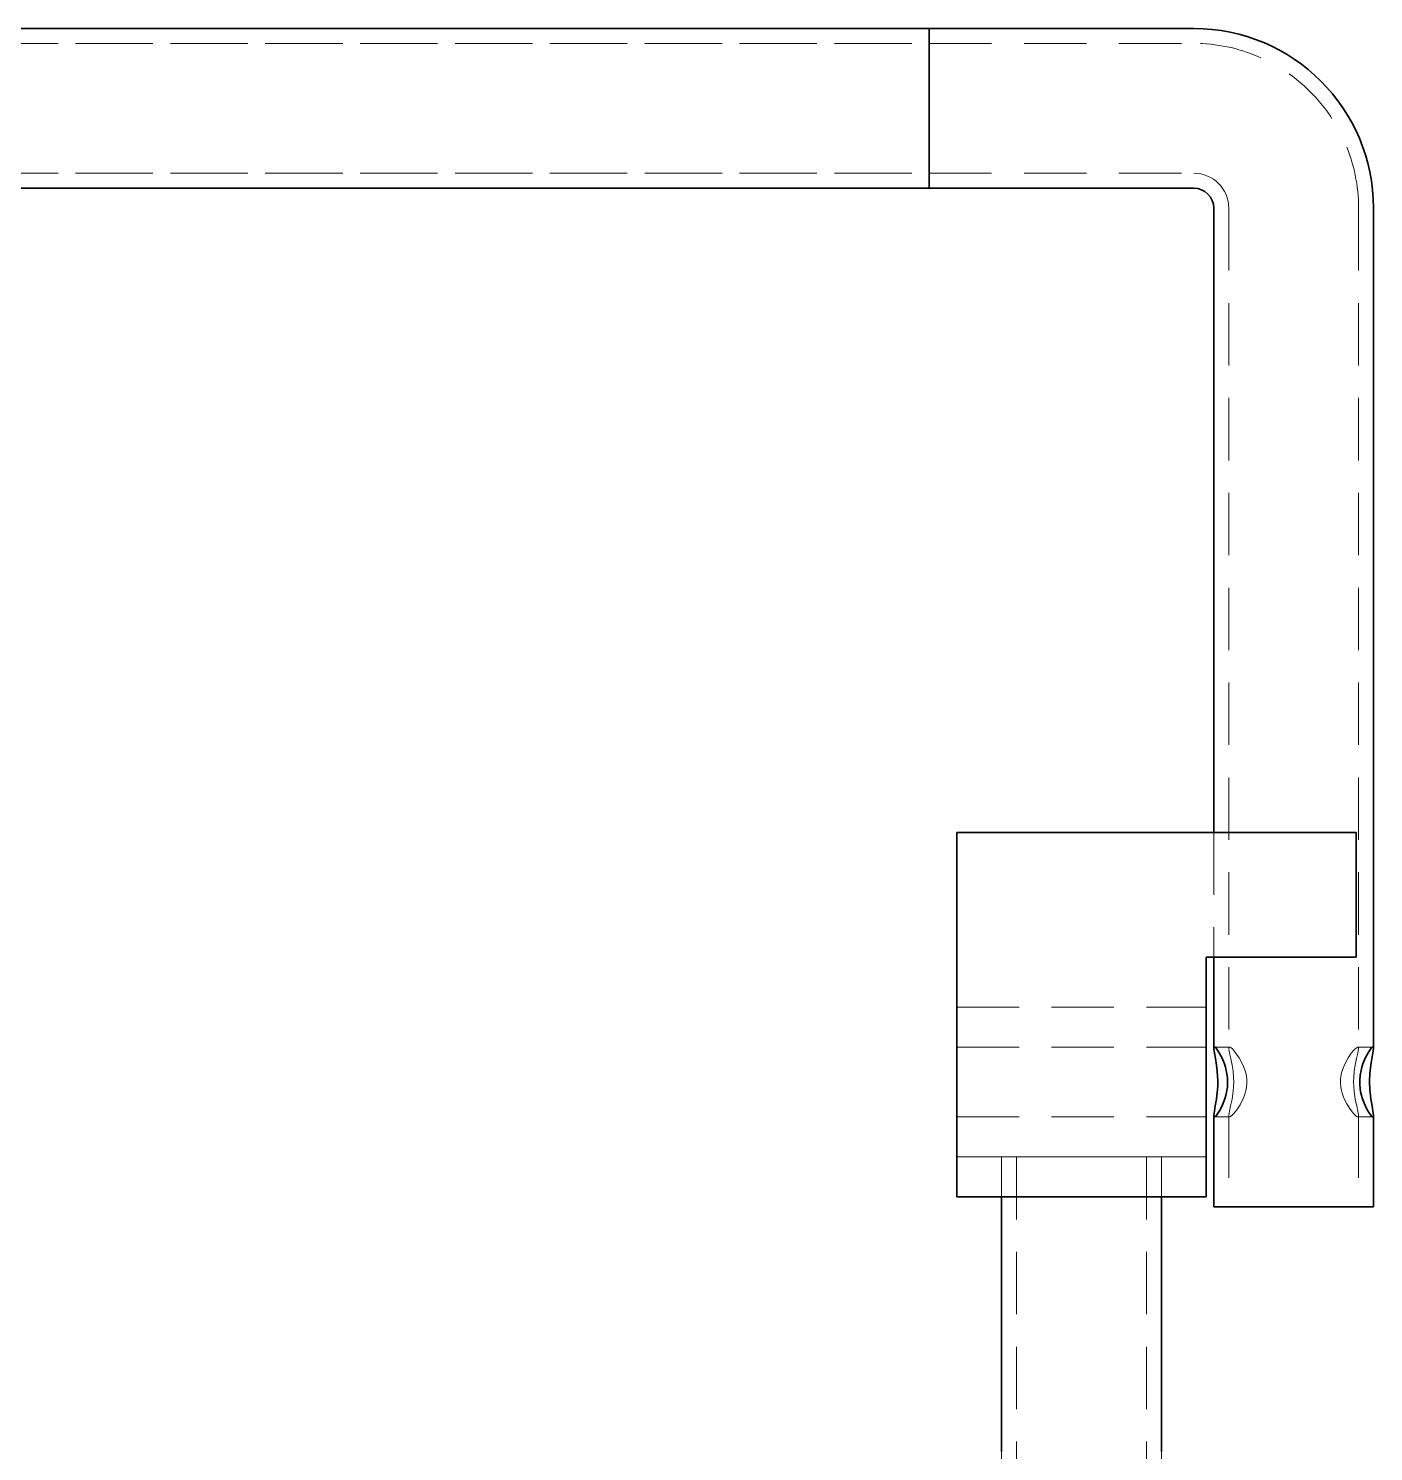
# Model space of a CAD drawing. Header units: millimetres. Extents: x -10155 to 20189, y -25550 to -22580.
# Drawn here: x -9013.2 to -8743.7, y -24597 to -24312 of the extents above; entities that cross this region are included whole.
import ezdxf

# ---------------------------------------------------------------- set-up
doc = ezdxf.new("R2010")
doc.units = ezdxf.units.MM
doc.linetypes.add('HIDDEN-HOKUTO', pattern=[3.8, 2.5, -1.3])
doc.layers.add('AM_HID', color=1, linetype='HIDDEN-HOKUTO', lineweight=25)

msp = doc.modelspace()

# ---------------------------------------------------------------- linework, layer by layer
at = {"color": 7, "lineweight": 35}
for p, q in [((-9532.748, -24312.044), (-8832.748, -24312.044)), ((-9459.748, -24312.044), (-8779.748, -24312.044)), ((-9532.748, -24344.044), (-8832.748, -24344.044)), ((-9459.748, -24344.044), (-8779.748, -24344.044)), ((-8775.748, -24348.044), (-8775.748, -24473.044)), ((-8743.748, -24348.044), (-8743.748, -24516.335)), ((-8827.248, -24546.044), (-8827.248, -24473.044)), ((-8827.248, -24473.044), (-8747.248, -24473.044)), ((-8747.248, -24473.044), (-8747.248, -24498.044)), ((-8777.248, -24498.044), (-8777.248, -24546.044)), ((-8747.248, -24498.044), (-8777.248, -24498.044)), ((-8827.248, -24538.044), (-8827.248, -24508.044)), ((-8777.248, -24546.044), (-8827.248, -24546.044)), ((-8818.248, -24546.044), (-8818.248, -24597.046)), ((-8786.248, -24546.044), (-8786.248, -24597.046))]:
    msp.add_line(p, q, dxfattribs=at)
at = {"color": 7, "lineweight": 35, "ltscale": 0.4}
for p, q in [((-8832.748, -24328.044), (-8832.748, -24312.044)), ((-8832.748, -24344.044), (-8832.748, -24328.044)), ((-8775.748, -24548.044), (-8759.748, -24548.044)), ((-8759.748, -24548.044), (-8743.748, -24548.044))]:
    msp.add_line(p, q, dxfattribs=at)
at = {"color": 7, "lineweight": 35, "ltscale": 0.457297}
for p, q in [((-8775.748, -24498.044), (-8775.748, -24516.336)), ((-8743.748, -24529.752), (-8743.748, -24548.044))]:
    msp.add_line(p, q, dxfattribs=at)
at = {"color": 7, "lineweight": 35, "ltscale": 0.457301}
msp.add_line((-8775.748, -24529.752), (-8775.748, -24548.044), dxfattribs=at)
at = {"color": 7, "lineweight": 35}
for points in [[(-8775.622, -24516.045), (-8775.693, -24516.077), (-8775.724, -24516.135), (-8775.748, -24516.336)], [(-8775.748, -24516.336), (-8775.701, -24516.828), (-8775.628, -24517.266), (-8775.428, -24518.338), (-8775.202, -24519.688)], [(-8773.52, -24526.4), (-8773.328, -24525.74), (-8773.172, -24525.052), (-8773.03, -24524.101), (-8772.977, -24523.128), (-8773.015, -24522.152), (-8773.104, -24521.42), (-8773.24, -24520.709), (-8773.412, -24520.042), (-8773.615, -24519.406), (-8774.088, -24518.244), (-8774.643, -24517.193), (-8775.161, -24516.43), (-8775.346, -24516.22), (-8775.502, -24516.09), (-8775.586, -24516.05), (-8775.622, -24516.045)], [(-8745.975, -24526.4), (-8746.172, -24525.72), (-8746.332, -24525.009), (-8746.438, -24524.33), (-8746.501, -24523.638), (-8746.511, -24522.645), (-8746.426, -24521.661), (-8746.254, -24520.707), (-8746.082, -24520.04), (-8745.879, -24519.404), (-8745.406, -24518.243), (-8744.852, -24517.192), (-8744.333, -24516.43), (-8744.148, -24516.22), (-8743.993, -24516.089), (-8743.909, -24516.049), (-8743.873, -24516.044)], [(-8743.748, -24516.335), (-8743.794, -24516.828), (-8743.867, -24517.265), (-8744.067, -24518.339), (-8744.293, -24519.688)], [(-8743.873, -24516.044), (-8743.834, -24516.052), (-8743.802, -24516.077), (-8743.771, -24516.135), (-8743.748, -24516.335)], [(-8775.748, -24529.752), (-8775.704, -24529.279), (-8775.635, -24528.86), (-8775.443, -24527.833), (-8775.215, -24526.49), (-8775.116, -24525.76), (-8775.004, -24524.617), (-8774.956, -24523.691), (-8774.948, -24522.756), (-8774.981, -24521.825), (-8775.052, -24520.91), (-8775.202, -24519.688)], [(-8743.748, -24529.752), (-8743.791, -24529.278), (-8743.86, -24528.859), (-8744.052, -24527.832), (-8744.28, -24526.489), (-8744.379, -24525.761), (-8744.491, -24524.617), (-8744.548, -24522.945), (-8744.476, -24521.276), (-8744.293, -24519.688)], [(-8773.52, -24526.4), (-8773.974, -24527.592), (-8774.48, -24528.613), (-8774.977, -24529.412), (-8775.239, -24529.752), (-8775.459, -24529.969), (-8775.575, -24530.035), (-8775.623, -24530.043)], [(-8745.975, -24526.4), (-8745.586, -24527.441), (-8745.152, -24528.359), (-8744.712, -24529.123), (-8744.309, -24529.688), (-8744.134, -24529.882), (-8743.987, -24530.003), (-8743.907, -24530.039), (-8743.873, -24530.044)], [(-8775.623, -24530.043), (-8775.661, -24530.035), (-8775.693, -24530.01), (-8775.724, -24529.952), (-8775.748, -24529.752)], [(-8743.873, -24530.044), (-8743.834, -24530.036), (-8743.802, -24530.011), (-8743.771, -24529.953), (-8743.748, -24529.752)]]:
    msp.add_lwpolyline(points, dxfattribs=at)
for radius in [36, 4]:
    msp.add_arc((-8779.748, -24348.044), radius, 360, 90, dxfattribs=at)
at = {"layer": 'AM_HID', "color": 1, "lineweight": 13, "ltscale": 5}
for p, q in [((-9532.748, -24315.044), (-8832.748, -24315.044)), ((-9459.748, -24315.044), (-8779.748, -24315.044)), ((-9532.748, -24341.044), (-8832.748, -24341.044)), ((-9459.748, -24341.044), (-8779.748, -24341.044)), ((-8772.748, -24348.044), (-8772.748, -24516.336)), ((-8746.748, -24348.044), (-8746.748, -24516.336)), ((-8775.748, -24473.044), (-8775.748, -24498.044)), ((-8827.248, -24508.044), (-8777.248, -24508.044)), ((-8777.248, -24538.044), (-8777.248, -24508.044)), ((-8827.248, -24516.044), (-8777.248, -24516.044)), ((-8775.622, -24516.044), (-8772.593, -24516.044)), ((-8746.902, -24516.044), (-8743.873, -24516.044)), ((-8827.248, -24530.044), (-8777.248, -24530.044)), ((-8775.622, -24530.044), (-8772.593, -24530.044)), ((-8772.748, -24529.752), (-8772.748, -24548.044)), ((-8746.902, -24530.044), (-8743.873, -24530.044)), ((-8746.748, -24529.752), (-8746.748, -24548.044)), ((-8827.248, -24538.044), (-8777.248, -24538.044)), ((-8818.248, -24538.044), (-8786.248, -24538.044)), ((-8818.248, -24538.044), (-8818.248, -24546.044)), ((-8815.248, -24538.044), (-8815.248, -24663.044)), ((-8789.248, -24538.044), (-8789.248, -24663.044)), ((-8786.248, -24538.044), (-8786.248, -24546.044)), ((-8818.248, -24597.046), (-8818.248, -24633.046)), ((-8786.248, -24597.046), (-8786.248, -24663.044))]:
    msp.add_line(p, q, dxfattribs=at)
for points in [[(-8772.593, -24516.044), (-8772.68, -24516.077), (-8772.718, -24516.135), (-8772.748, -24516.336)], [(-8772.748, -24516.336), (-8772.69, -24516.831), (-8772.6, -24517.269), (-8772.351, -24518.342), (-8772.07, -24519.688)], [(-8769.881, -24526.4), (-8769.663, -24525.864), (-8769.474, -24525.304), (-8769.32, -24524.722), (-8769.208, -24524.122), (-8769.13, -24523.191), (-8769.147, -24522.52), (-8769.225, -24521.856), (-8769.357, -24521.207), (-8769.539, -24520.579), (-8769.776, -24519.936), (-8770.048, -24519.325), (-8770.664, -24518.206), (-8771.372, -24517.178), (-8772.023, -24516.425), (-8772.251, -24516.219), (-8772.444, -24516.089), (-8772.593, -24516.044)], [(-8749.614, -24526.4), (-8749.832, -24525.864), (-8750.021, -24525.303), (-8750.175, -24524.721), (-8750.287, -24524.121), (-8750.365, -24523.19), (-8750.348, -24522.519), (-8750.27, -24521.855), (-8750.137, -24521.206), (-8749.956, -24520.579), (-8749.719, -24519.937), (-8749.448, -24519.329), (-8748.844, -24518.227), (-8748.209, -24517.292), (-8747.656, -24516.617), (-8747.189, -24516.177), (-8746.982, -24516.059), (-8746.902, -24516.044)], [(-8746.748, -24516.335), (-8746.805, -24516.829), (-8746.895, -24517.267), (-8747.144, -24518.341), (-8747.425, -24519.688)], [(-8746.902, -24516.044), (-8746.815, -24516.077), (-8746.777, -24516.135), (-8746.748, -24516.335)], [(-8772.748, -24529.752), (-8772.693, -24529.276), (-8772.608, -24528.857), (-8772.37, -24527.829), (-8772.09, -24526.509), (-8771.846, -24524.872), (-8771.77, -24523.925), (-8771.748, -24523.029), (-8771.772, -24522.133), (-8771.885, -24520.881), (-8772.07, -24519.688)], [(-8746.748, -24529.752), (-8746.802, -24529.276), (-8746.887, -24528.857), (-8747.124, -24527.83), (-8747.405, -24526.51), (-8747.649, -24524.872), (-8747.724, -24523.924), (-8747.748, -24523.029), (-8747.723, -24522.134), (-8747.61, -24520.882), (-8747.425, -24519.688)], [(-8769.881, -24526.4), (-8770.172, -24527.011), (-8770.484, -24527.582), (-8771.138, -24528.594), (-8771.769, -24529.394), (-8772.103, -24529.739), (-8772.382, -24529.963), (-8772.532, -24530.035), (-8772.593, -24530.044)], [(-8749.614, -24526.4), (-8749.112, -24527.404), (-8748.567, -24528.291), (-8748.021, -24529.04), (-8747.643, -24529.485), (-8747.306, -24529.817), (-8747.034, -24530.007), (-8746.902, -24530.044)], [(-8772.593, -24530.044), (-8772.68, -24530.011), (-8772.718, -24529.953), (-8772.748, -24529.752)], [(-8746.902, -24530.044), (-8746.815, -24530.011), (-8746.777, -24529.953), (-8746.748, -24529.752)]]:
    msp.add_lwpolyline(points, dxfattribs=at)
for radius in [33, 7]:
    msp.add_arc((-8779.748, -24348.044), radius, 360, 90, dxfattribs=at)

doc.saveas('drawing.dxf')
